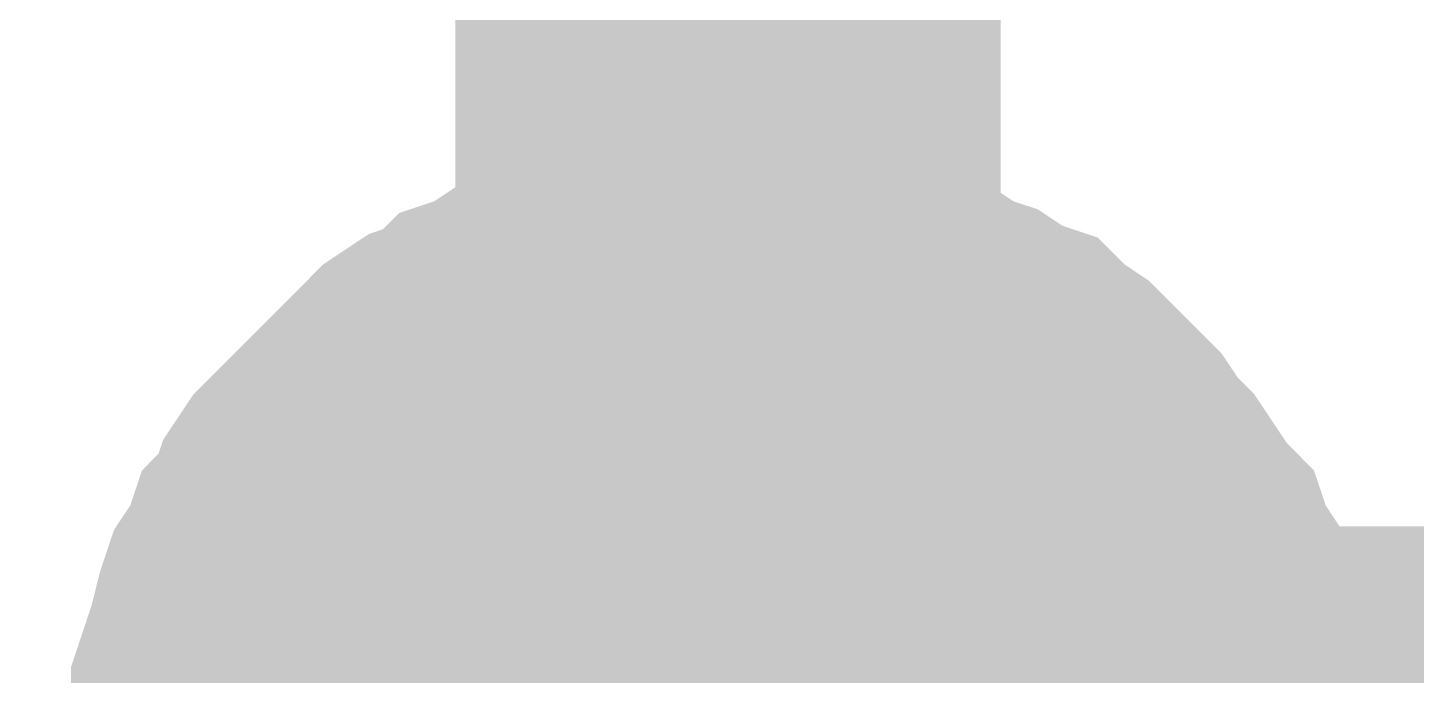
# Model space of a CAD drawing. Header units: inches. Extents: x 0 to 841, y 0 to 594.
# Drawn here: x 186.561 to 188.468, y 557.663 to 558.552 of the extents above; entities that cross this region are included whole.
import ezdxf

# ---------------------------------------------------------------- set-up
doc = ezdxf.new("R2010")
doc.units = ezdxf.units.IN
doc.layers.add('Sheet', color=255, linetype='Continuous')

msp = doc.modelspace()

# ---------------------------------------------------------------- linework, layer by layer
at = {"layer": 'Sheet'}
for points in [[(162.5159, 537.4927, 0.7493, 0.7493, 0), (162.5159, 537.4927, 0.7493, 0.7493, 0), (167.524, 537.4927, 0.7493, 0.7493, 0), (187.5227, 537.4927, 0.7493, 0.7493, 0), (187.5227, 537.4927, 0.7493, 0.7493, 0), (187.5227, 557.4926, 0.7493, 0.7493, 0), (187.5227, 559.9968, 0.7493, 0.7493, 0)], [(186.7591, 557.4926, 0.2997, 0.2997, 0), (186.7591, 557.5375, 0.2997, 0.2997, 0), (186.7591, 557.5712, 0.2997, 0.2997, 0), (186.7704, 557.6049, 0.2997, 0.2997, 0), (186.7704, 557.6498, 0.2997, 0.2997, 0), (186.7816, 557.6835, 0.2997, 0.2997, 0), (186.7928, 557.7172, 0.2997, 0.2997, 0), (186.804, 557.7621, 0.2997, 0.2997, 0), (186.8153, 557.7958, 0.2997, 0.2997, 0), (186.8377, 557.8295, 0.2997, 0.2997, 0), (186.849, 557.8632, 0.2997, 0.2997, 0), (186.8714, 557.8857, 0.2997, 0.2997, 0), (186.8827, 557.9194, 0.2997, 0.2997, 0), (186.9051, 557.953, 0.2997, 0.2997, 0), (186.9276, 557.9755, 0.2997, 0.2997, 0), (186.9613, 558.0092, 0.2997, 0.2997, 0), (186.9837, 558.0316, 0.2997, 0.2997, 0), (187.0062, 558.0541, 0.2997, 0.2997, 0), (187.0399, 558.0878, 0.2997, 0.2997, 0), (187.0623, 558.1103, 0.2997, 0.2997, 0), (187.096, 558.1327, 0.2997, 0.2997, 0), (187.1297, 558.1439, 0.2997, 0.2997, 0), (187.1521, 558.1664, 0.2997, 0.2997, 0), (187.1858, 558.1776, 0.2997, 0.2997, 0), (187.2195, 558.2001, 0.2997, 0.2997, 0), (187.2532, 558.2113, 0.2997, 0.2997, 0), (187.2981, 558.2226, 0.2997, 0.2997, 0), (187.3318, 558.2338, 0.2997, 0.2997, 0), (187.3655, 558.245, 0.2997, 0.2997, 0), (187.4104, 558.245, 0.2997, 0.2997, 0), (187.4441, 558.2562, 0.2997, 0.2997, 0), (187.4778, 558.2562, 0.2997, 0.2997, 0), (187.5227, 558.2562, 0.2997, 0.2997, 0)], [(186.7591, 557.4926, 0.2997, 0.2997, 0), (186.7591, 557.5375, 0.2997, 0.2997, 0), (186.7591, 557.5712, 0.2997, 0.2997, 0), (186.7704, 557.6049, 0.2997, 0.2997, 0), (186.7704, 557.6498, 0.2997, 0.2997, 0), (186.7816, 557.6835, 0.2997, 0.2997, 0), (186.7928, 557.7172, 0.2997, 0.2997, 0), (186.804, 557.7621, 0.2997, 0.2997, 0), (186.8153, 557.7958, 0.2997, 0.2997, 0), (186.8377, 557.8295, 0.2997, 0.2997, 0), (186.849, 557.8632, 0.2997, 0.2997, 0), (186.8714, 557.8857, 0.2997, 0.2997, 0), (186.8827, 557.9194, 0.2997, 0.2997, 0), (186.9051, 557.953, 0.2997, 0.2997, 0), (186.9276, 557.9755, 0.2997, 0.2997, 0), (186.9613, 558.0092, 0.2997, 0.2997, 0), (186.9837, 558.0316, 0.2997, 0.2997, 0), (187.0062, 558.0541, 0.2997, 0.2997, 0), (187.0399, 558.0878, 0.2997, 0.2997, 0), (187.0623, 558.1103, 0.2997, 0.2997, 0), (187.096, 558.1327, 0.2997, 0.2997, 0), (187.1297, 558.1439, 0.2997, 0.2997, 0), (187.1521, 558.1664, 0.2997, 0.2997, 0), (187.1858, 558.1776, 0.2997, 0.2997, 0), (187.2195, 558.2001, 0.2997, 0.2997, 0), (187.2532, 558.2113, 0.2997, 0.2997, 0), (187.2981, 558.2226, 0.2997, 0.2997, 0), (187.3318, 558.2338, 0.2997, 0.2997, 0), (187.3655, 558.245, 0.2997, 0.2997, 0), (187.4104, 558.245, 0.2997, 0.2997, 0), (187.4441, 558.2562, 0.2997, 0.2997, 0), (187.4778, 558.2562, 0.2997, 0.2997, 0), (187.5227, 558.2562, 0.2997, 0.2997, 0)], [(187.5227, 558.2562, 0.2997, 0.2997, 0), (187.5227, 558.2562, 0.2997, 0.2997, 0)], [(187.5227, 558.2562, 0.2997, 0.2997, 0), (187.5564, 558.2562, 0.2997, 0.2997, 0), (187.6013, 558.2562, 0.2997, 0.2997, 0), (187.635, 558.245, 0.2997, 0.2997, 0), (187.6799, 558.245, 0.2997, 0.2997, 0), (187.7136, 558.2338, 0.2997, 0.2997, 0), (187.7473, 558.2226, 0.2997, 0.2997, 0), (187.781, 558.2113, 0.2997, 0.2997, 0), (187.8146, 558.2001, 0.2997, 0.2997, 0), (187.8483, 558.1776, 0.2997, 0.2997, 0), (187.882, 558.1664, 0.2997, 0.2997, 0), (187.9157, 558.1439, 0.2997, 0.2997, 0), (187.9494, 558.1327, 0.2997, 0.2997, 0), (187.9719, 558.1103, 0.2997, 0.2997, 0), (188.0055, 558.0878, 0.2997, 0.2997, 0), (188.0392, 558.0541, 0.2997, 0.2997, 0), (188.0617, 558.0316, 0.2997, 0.2997, 0), (188.0841, 558.0092, 0.2997, 0.2997, 0), (188.1066, 557.9755, 0.2997, 0.2997, 0), (188.1291, 557.953, 0.2997, 0.2997, 0), (188.1515, 557.9194, 0.2997, 0.2997, 0), (188.174, 557.8857, 0.2997, 0.2997, 0), (188.1964, 557.8632, 0.2997, 0.2997, 0), (188.2077, 557.8295, 0.2997, 0.2997, 0), (188.2301, 557.7958, 0.2997, 0.2997, 0), (188.2413, 557.7621, 0.2997, 0.2997, 0), (188.2526, 557.7172, 0.2997, 0.2997, 0), (188.2638, 557.6835, 0.2997, 0.2997, 0), (188.275, 557.6498, 0.2997, 0.2997, 0), (188.275, 557.6049, 0.2997, 0.2997, 0), (188.2863, 557.5712, 0.2997, 0.2997, 0), (188.2863, 557.5375, 0.2997, 0.2997, 0), (188.2863, 557.4926, 0.2997, 0.2997, 0)], [(187.5227, 558.2562, 0.2997, 0.2997, 0), (187.5227, 558.2562, 0.2997, 0.2997, 0)], [(187.5227, 558.2562, 0.2997, 0.2997, 0), (187.5564, 558.2562, 0.2997, 0.2997, 0), (187.6013, 558.2562, 0.2997, 0.2997, 0), (187.635, 558.245, 0.2997, 0.2997, 0), (187.6799, 558.245, 0.2997, 0.2997, 0), (187.7136, 558.2338, 0.2997, 0.2997, 0), (187.7473, 558.2226, 0.2997, 0.2997, 0), (187.781, 558.2113, 0.2997, 0.2997, 0), (187.8146, 558.2001, 0.2997, 0.2997, 0), (187.8483, 558.1776, 0.2997, 0.2997, 0), (187.882, 558.1664, 0.2997, 0.2997, 0), (187.9157, 558.1439, 0.2997, 0.2997, 0), (187.9494, 558.1327, 0.2997, 0.2997, 0), (187.9719, 558.1103, 0.2997, 0.2997, 0), (188.0055, 558.0878, 0.2997, 0.2997, 0), (188.0392, 558.0541, 0.2997, 0.2997, 0), (188.0617, 558.0316, 0.2997, 0.2997, 0), (188.0841, 558.0092, 0.2997, 0.2997, 0), (188.1066, 557.9755, 0.2997, 0.2997, 0), (188.1291, 557.953, 0.2997, 0.2997, 0), (188.1515, 557.9194, 0.2997, 0.2997, 0), (188.174, 557.8857, 0.2997, 0.2997, 0), (188.1964, 557.8632, 0.2997, 0.2997, 0), (188.2077, 557.8295, 0.2997, 0.2997, 0), (188.2301, 557.7958, 0.2997, 0.2997, 0), (188.2413, 557.7621, 0.2997, 0.2997, 0), (188.2526, 557.7172, 0.2997, 0.2997, 0), (188.2638, 557.6835, 0.2997, 0.2997, 0), (188.275, 557.6498, 0.2997, 0.2997, 0), (188.275, 557.6049, 0.2997, 0.2997, 0), (188.2863, 557.5712, 0.2997, 0.2997, 0), (188.2863, 557.5375, 0.2997, 0.2997, 0), (188.2863, 557.4926, 0.2997, 0.2997, 0)], [(186.7704, 557.6049, 0.0991, 0.0991, 0), (186.7704, 557.6498, 0.0991, 0.0991, 0), (186.7816, 557.6835, 0.0991, 0.0991, 0), (186.7928, 557.7172, 0.0991, 0.0991, 0), (186.804, 557.7621, 0.0991, 0.0991, 0), (186.8153, 557.7958, 0.0991, 0.0991, 0), (186.8377, 557.8295, 0.0991, 0.0991, 0), (186.849, 557.8632, 0.0991, 0.0991, 0), (186.8714, 557.8857, 0.0991, 0.0991, 0), (186.8827, 557.9194, 0.0991, 0.0991, 0), (186.9051, 557.953, 0.0991, 0.0991, 0), (186.9276, 557.9755, 0.0991, 0.0991, 0), (186.9613, 558.0092, 0.0991, 0.0991, 0), (186.9837, 558.0316, 0.0991, 0.0991, 0), (187.0062, 558.0541, 0.0991, 0.0991, 0), (187.0399, 558.0878, 0.0991, 0.0991, 0), (187.0623, 558.1103, 0.0991, 0.0991, 0), (187.096, 558.1327, 0.0991, 0.0991, 0), (187.1297, 558.1439, 0.0991, 0.0991, 0), (187.1521, 558.1664, 0.0991, 0.0991, 0), (187.1858, 558.1776, 0.0991, 0.0991, 0), (187.2195, 558.2001, 0.0991, 0.0991, 0), (187.2532, 558.2113, 0.0991, 0.0991, 0), (187.2981, 558.2226, 0.0991, 0.0991, 0), (187.3318, 558.2338, 0.0991, 0.0991, 0), (187.3655, 558.245, 0.0991, 0.0991, 0), (187.4104, 558.245, 0.0991, 0.0991, 0), (187.4441, 558.2562, 0.0991, 0.0991, 0), (187.4778, 558.2562, 0.0991, 0.0991, 0), (187.5227, 558.2562, 0.0991, 0.0991, 0)], [(186.7704, 557.6049, 0.0991, 0.0991, 0), (186.7704, 557.6498, 0.0991, 0.0991, 0), (186.7816, 557.6835, 0.0991, 0.0991, 0), (186.7928, 557.7172, 0.0991, 0.0991, 0), (186.804, 557.7621, 0.0991, 0.0991, 0), (186.8153, 557.7958, 0.0991, 0.0991, 0), (186.8377, 557.8295, 0.0991, 0.0991, 0), (186.849, 557.8632, 0.0991, 0.0991, 0), (186.8714, 557.8857, 0.0991, 0.0991, 0), (186.8827, 557.9194, 0.0991, 0.0991, 0), (186.9051, 557.953, 0.0991, 0.0991, 0), (186.9276, 557.9755, 0.0991, 0.0991, 0), (186.9613, 558.0092, 0.0991, 0.0991, 0), (186.9837, 558.0316, 0.0991, 0.0991, 0), (187.0062, 558.0541, 0.0991, 0.0991, 0), (187.0399, 558.0878, 0.0991, 0.0991, 0), (187.0623, 558.1103, 0.0991, 0.0991, 0), (187.096, 558.1327, 0.0991, 0.0991, 0), (187.1297, 558.1439, 0.0991, 0.0991, 0), (187.1521, 558.1664, 0.0991, 0.0991, 0), (187.1858, 558.1776, 0.0991, 0.0991, 0), (187.2195, 558.2001, 0.0991, 0.0991, 0), (187.2532, 558.2113, 0.0991, 0.0991, 0), (187.2981, 558.2226, 0.0991, 0.0991, 0), (187.3318, 558.2338, 0.0991, 0.0991, 0), (187.3655, 558.245, 0.0991, 0.0991, 0), (187.4104, 558.245, 0.0991, 0.0991, 0), (187.4441, 558.2562, 0.0991, 0.0991, 0), (187.4778, 558.2562, 0.0991, 0.0991, 0), (187.5227, 558.2562, 0.0991, 0.0991, 0)], [(187.5227, 558.2562, 0.0991, 0.0991, 0), (187.5227, 558.2562, 0.0991, 0.0991, 0)], [(187.5227, 558.2562, 0.0991, 0.0991, 0), (187.5564, 558.2562, 0.0991, 0.0991, 0), (187.6013, 558.2562, 0.0991, 0.0991, 0), (187.635, 558.245, 0.0991, 0.0991, 0), (187.6799, 558.245, 0.0991, 0.0991, 0), (187.7136, 558.2338, 0.0991, 0.0991, 0), (187.7473, 558.2226, 0.0991, 0.0991, 0), (187.781, 558.2113, 0.0991, 0.0991, 0), (187.8146, 558.2001, 0.0991, 0.0991, 0), (187.8483, 558.1776, 0.0991, 0.0991, 0), (187.882, 558.1664, 0.0991, 0.0991, 0), (187.9157, 558.1439, 0.0991, 0.0991, 0), (187.9494, 558.1327, 0.0991, 0.0991, 0), (187.9719, 558.1103, 0.0991, 0.0991, 0), (188.0055, 558.0878, 0.0991, 0.0991, 0), (188.0392, 558.0541, 0.0991, 0.0991, 0), (188.0617, 558.0316, 0.0991, 0.0991, 0), (188.0841, 558.0092, 0.0991, 0.0991, 0), (188.1066, 557.9755, 0.0991, 0.0991, 0), (188.1291, 557.953, 0.0991, 0.0991, 0), (188.1515, 557.9194, 0.0991, 0.0991, 0), (188.174, 557.8857, 0.0991, 0.0991, 0), (188.1964, 557.8632, 0.0991, 0.0991, 0), (188.2077, 557.8295, 0.0991, 0.0991, 0), (188.2301, 557.7958, 0.0991, 0.0991, 0), (188.2413, 557.7621, 0.0991, 0.0991, 0), (188.2526, 557.7172, 0.0991, 0.0991, 0), (188.2638, 557.6835, 0.0991, 0.0991, 0), (188.275, 557.6498, 0.0991, 0.0991, 0), (188.275, 557.6049, 0.0991, 0.0991, 0)], [(187.5227, 558.2562, 0.0991, 0.0991, 0), (187.5227, 558.2562, 0.0991, 0.0991, 0)], [(187.5227, 558.2562, 0.0991, 0.0991, 0), (187.5564, 558.2562, 0.0991, 0.0991, 0), (187.6013, 558.2562, 0.0991, 0.0991, 0), (187.635, 558.245, 0.0991, 0.0991, 0), (187.6799, 558.245, 0.0991, 0.0991, 0), (187.7136, 558.2338, 0.0991, 0.0991, 0), (187.7473, 558.2226, 0.0991, 0.0991, 0), (187.781, 558.2113, 0.0991, 0.0991, 0), (187.8146, 558.2001, 0.0991, 0.0991, 0), (187.8483, 558.1776, 0.0991, 0.0991, 0), (187.882, 558.1664, 0.0991, 0.0991, 0), (187.9157, 558.1439, 0.0991, 0.0991, 0), (187.9494, 558.1327, 0.0991, 0.0991, 0), (187.9719, 558.1103, 0.0991, 0.0991, 0), (188.0055, 558.0878, 0.0991, 0.0991, 0), (188.0392, 558.0541, 0.0991, 0.0991, 0), (188.0617, 558.0316, 0.0991, 0.0991, 0), (188.0841, 558.0092, 0.0991, 0.0991, 0), (188.1066, 557.9755, 0.0991, 0.0991, 0), (188.1291, 557.953, 0.0991, 0.0991, 0), (188.1515, 557.9194, 0.0991, 0.0991, 0), (188.174, 557.8857, 0.0991, 0.0991, 0), (188.1964, 557.8632, 0.0991, 0.0991, 0), (188.2077, 557.8295, 0.0991, 0.0991, 0), (188.2301, 557.7958, 0.0991, 0.0991, 0), (188.2413, 557.7621, 0.0991, 0.0991, 0), (188.2526, 557.7172, 0.0991, 0.0991, 0), (188.2638, 557.6835, 0.0991, 0.0991, 0), (188.275, 557.6498, 0.0991, 0.0991, 0), (188.275, 557.6049, 0.0991, 0.0991, 0)], [(187.0062, 557.4926, 0.2997, 0.2997, 0), (187.0062, 557.5151, 0.2997, 0.2997, 0), (187.0062, 557.5488, 0.2997, 0.2997, 0), (187.0174, 557.5712, 0.2997, 0.2997, 0), (187.0174, 557.5937, 0.2997, 0.2997, 0), (187.0174, 557.6162, 0.2997, 0.2997, 0), (187.0286, 557.6386, 0.2997, 0.2997, 0), (187.0399, 557.6723, 0.2997, 0.2997, 0), (187.0511, 557.6948, 0.2997, 0.2997, 0), (187.0623, 557.7172, 0.2997, 0.2997, 0), (187.0735, 557.7397, 0.2997, 0.2997, 0), (187.0848, 557.7509, 0.2997, 0.2997, 0), (187.096, 557.7734, 0.2997, 0.2997, 0), (187.1072, 557.7958, 0.2997, 0.2997, 0), (187.1297, 557.8183, 0.2997, 0.2997, 0), (187.1409, 557.8295, 0.2997, 0.2997, 0), (187.1634, 557.852, 0.2997, 0.2997, 0), (187.1746, 557.8632, 0.2997, 0.2997, 0), (187.1971, 557.8857, 0.2997, 0.2997, 0), (187.2195, 557.8969, 0.2997, 0.2997, 0), (187.2307, 557.9081, 0.2997, 0.2997, 0), (187.2532, 557.9306, 0.2997, 0.2997, 0), (187.2757, 557.9418, 0.2997, 0.2997, 0), (187.2981, 557.953, 0.2997, 0.2997, 0), (187.3206, 557.953, 0.2997, 0.2997, 0), (187.343, 557.9643, 0.2997, 0.2997, 0), (187.3655, 557.9755, 0.2997, 0.2997, 0), (187.3992, 557.9867, 0.2997, 0.2997, 0), (187.4216, 557.9867, 0.2997, 0.2997, 0), (187.4441, 557.9867, 0.2997, 0.2997, 0), (187.4666, 557.998, 0.2997, 0.2997, 0), (187.5002, 557.998, 0.2997, 0.2997, 0), (187.5227, 557.998, 0.2997, 0.2997, 0)], [(187.0062, 557.4926, 0.2997, 0.2997, 0), (187.0062, 557.5151, 0.2997, 0.2997, 0), (187.0062, 557.5488, 0.2997, 0.2997, 0), (187.0174, 557.5712, 0.2997, 0.2997, 0), (187.0174, 557.5937, 0.2997, 0.2997, 0), (187.0174, 557.6162, 0.2997, 0.2997, 0), (187.0286, 557.6386, 0.2997, 0.2997, 0), (187.0399, 557.6723, 0.2997, 0.2997, 0), (187.0511, 557.6948, 0.2997, 0.2997, 0), (187.0623, 557.7172, 0.2997, 0.2997, 0), (187.0735, 557.7397, 0.2997, 0.2997, 0), (187.0848, 557.7509, 0.2997, 0.2997, 0), (187.096, 557.7734, 0.2997, 0.2997, 0), (187.1072, 557.7958, 0.2997, 0.2997, 0), (187.1297, 557.8183, 0.2997, 0.2997, 0), (187.1409, 557.8295, 0.2997, 0.2997, 0), (187.1634, 557.852, 0.2997, 0.2997, 0), (187.1746, 557.8632, 0.2997, 0.2997, 0), (187.1971, 557.8857, 0.2997, 0.2997, 0), (187.2195, 557.8969, 0.2997, 0.2997, 0), (187.2307, 557.9081, 0.2997, 0.2997, 0), (187.2532, 557.9306, 0.2997, 0.2997, 0), (187.2757, 557.9418, 0.2997, 0.2997, 0), (187.2981, 557.953, 0.2997, 0.2997, 0), (187.3206, 557.953, 0.2997, 0.2997, 0), (187.343, 557.9643, 0.2997, 0.2997, 0), (187.3655, 557.9755, 0.2997, 0.2997, 0), (187.3992, 557.9867, 0.2997, 0.2997, 0), (187.4216, 557.9867, 0.2997, 0.2997, 0), (187.4441, 557.9867, 0.2997, 0.2997, 0), (187.4666, 557.998, 0.2997, 0.2997, 0), (187.5002, 557.998, 0.2997, 0.2997, 0), (187.5227, 557.998, 0.2997, 0.2997, 0)], [(187.5227, 557.998, 0.2997, 0.2997, 0), (187.5227, 557.998, 0.2997, 0.2997, 0)], [(187.5227, 557.998, 0.2997, 0.2997, 0), (187.5452, 557.998, 0.2997, 0.2997, 0), (187.5788, 557.998, 0.2997, 0.2997, 0), (187.6013, 557.9867, 0.2997, 0.2997, 0), (187.6238, 557.9867, 0.2997, 0.2997, 0), (187.6462, 557.9867, 0.2997, 0.2997, 0), (187.6687, 557.9755, 0.2997, 0.2997, 0), (187.7024, 557.9643, 0.2997, 0.2997, 0), (187.7248, 557.953, 0.2997, 0.2997, 0), (187.7473, 557.953, 0.2997, 0.2997, 0), (187.7697, 557.9418, 0.2997, 0.2997, 0), (187.781, 557.9306, 0.2997, 0.2997, 0), (187.8034, 557.9081, 0.2997, 0.2997, 0), (187.8259, 557.8969, 0.2997, 0.2997, 0), (187.8483, 557.8857, 0.2997, 0.2997, 0), (187.8596, 557.8632, 0.2997, 0.2997, 0), (187.882, 557.852, 0.2997, 0.2997, 0), (187.8933, 557.8295, 0.2997, 0.2997, 0), (187.9157, 557.8183, 0.2997, 0.2997, 0), (187.9269, 557.7958, 0.2997, 0.2997, 0), (187.9382, 557.7734, 0.2997, 0.2997, 0), (187.9606, 557.7509, 0.2997, 0.2997, 0), (187.9719, 557.7397, 0.2997, 0.2997, 0), (187.9831, 557.7172, 0.2997, 0.2997, 0), (187.9831, 557.6948, 0.2997, 0.2997, 0), (187.9943, 557.6723, 0.2997, 0.2997, 0), (188.0055, 557.6386, 0.2997, 0.2997, 0), (188.0168, 557.6162, 0.2997, 0.2997, 0), (188.0168, 557.5937, 0.2997, 0.2997, 0), (188.0168, 557.5712, 0.2997, 0.2997, 0), (188.028, 557.5488, 0.2997, 0.2997, 0), (188.028, 557.5151, 0.2997, 0.2997, 0), (188.028, 557.4926, 0.2997, 0.2997, 0)], [(187.5227, 557.998, 0.2997, 0.2997, 0), (187.5227, 557.998, 0.2997, 0.2997, 0)], [(187.5227, 557.998, 0.2997, 0.2997, 0), (187.5452, 557.998, 0.2997, 0.2997, 0), (187.5788, 557.998, 0.2997, 0.2997, 0), (187.6013, 557.9867, 0.2997, 0.2997, 0), (187.6238, 557.9867, 0.2997, 0.2997, 0), (187.6462, 557.9867, 0.2997, 0.2997, 0), (187.6687, 557.9755, 0.2997, 0.2997, 0), (187.7024, 557.9643, 0.2997, 0.2997, 0), (187.7248, 557.953, 0.2997, 0.2997, 0), (187.7473, 557.953, 0.2997, 0.2997, 0), (187.7697, 557.9418, 0.2997, 0.2997, 0), (187.781, 557.9306, 0.2997, 0.2997, 0), (187.8034, 557.9081, 0.2997, 0.2997, 0), (187.8259, 557.8969, 0.2997, 0.2997, 0), (187.8483, 557.8857, 0.2997, 0.2997, 0), (187.8596, 557.8632, 0.2997, 0.2997, 0), (187.882, 557.852, 0.2997, 0.2997, 0), (187.8933, 557.8295, 0.2997, 0.2997, 0), (187.9157, 557.8183, 0.2997, 0.2997, 0), (187.9269, 557.7958, 0.2997, 0.2997, 0), (187.9382, 557.7734, 0.2997, 0.2997, 0), (187.9606, 557.7509, 0.2997, 0.2997, 0), (187.9719, 557.7397, 0.2997, 0.2997, 0), (187.9831, 557.7172, 0.2997, 0.2997, 0), (187.9831, 557.6948, 0.2997, 0.2997, 0), (187.9943, 557.6723, 0.2997, 0.2997, 0), (188.0055, 557.6386, 0.2997, 0.2997, 0), (188.0168, 557.6162, 0.2997, 0.2997, 0), (188.0168, 557.5937, 0.2997, 0.2997, 0), (188.0168, 557.5712, 0.2997, 0.2997, 0), (188.028, 557.5488, 0.2997, 0.2997, 0), (188.028, 557.5151, 0.2997, 0.2997, 0), (188.028, 557.4926, 0.2997, 0.2997, 0)], [(187.0174, 557.5937, 0.0991, 0.0991, 0), (187.0174, 557.6162, 0.0991, 0.0991, 0), (187.0286, 557.6386, 0.0991, 0.0991, 0), (187.0399, 557.6723, 0.0991, 0.0991, 0), (187.0511, 557.6948, 0.0991, 0.0991, 0), (187.0623, 557.7172, 0.0991, 0.0991, 0), (187.0735, 557.7397, 0.0991, 0.0991, 0), (187.0848, 557.7509, 0.0991, 0.0991, 0), (187.096, 557.7734, 0.0991, 0.0991, 0), (187.1072, 557.7958, 0.0991, 0.0991, 0), (187.1297, 557.8183, 0.0991, 0.0991, 0), (187.1409, 557.8295, 0.0991, 0.0991, 0), (187.1634, 557.852, 0.0991, 0.0991, 0), (187.1746, 557.8632, 0.0991, 0.0991, 0), (187.1971, 557.8857, 0.0991, 0.0991, 0), (187.2195, 557.8969, 0.0991, 0.0991, 0), (187.2307, 557.9081, 0.0991, 0.0991, 0), (187.2532, 557.9306, 0.0991, 0.0991, 0), (187.2757, 557.9418, 0.0991, 0.0991, 0), (187.2981, 557.953, 0.0991, 0.0991, 0), (187.3206, 557.953, 0.0991, 0.0991, 0), (187.343, 557.9643, 0.0991, 0.0991, 0), (187.3655, 557.9755, 0.0991, 0.0991, 0), (187.3992, 557.9867, 0.0991, 0.0991, 0), (187.4216, 557.9867, 0.0991, 0.0991, 0), (187.4441, 557.9867, 0.0991, 0.0991, 0), (187.4666, 557.998, 0.0991, 0.0991, 0), (187.5002, 557.998, 0.0991, 0.0991, 0), (187.5227, 557.998, 0.0991, 0.0991, 0)], [(187.0174, 557.5937, 0.0991, 0.0991, 0), (187.0174, 557.6162, 0.0991, 0.0991, 0), (187.0286, 557.6386, 0.0991, 0.0991, 0), (187.0399, 557.6723, 0.0991, 0.0991, 0), (187.0511, 557.6948, 0.0991, 0.0991, 0), (187.0623, 557.7172, 0.0991, 0.0991, 0), (187.0735, 557.7397, 0.0991, 0.0991, 0), (187.0848, 557.7509, 0.0991, 0.0991, 0), (187.096, 557.7734, 0.0991, 0.0991, 0), (187.1072, 557.7958, 0.0991, 0.0991, 0), (187.1297, 557.8183, 0.0991, 0.0991, 0), (187.1409, 557.8295, 0.0991, 0.0991, 0), (187.1634, 557.852, 0.0991, 0.0991, 0), (187.1746, 557.8632, 0.0991, 0.0991, 0), (187.1971, 557.8857, 0.0991, 0.0991, 0), (187.2195, 557.8969, 0.0991, 0.0991, 0), (187.2307, 557.9081, 0.0991, 0.0991, 0), (187.2532, 557.9306, 0.0991, 0.0991, 0), (187.2757, 557.9418, 0.0991, 0.0991, 0), (187.2981, 557.953, 0.0991, 0.0991, 0), (187.3206, 557.953, 0.0991, 0.0991, 0), (187.343, 557.9643, 0.0991, 0.0991, 0), (187.3655, 557.9755, 0.0991, 0.0991, 0), (187.3992, 557.9867, 0.0991, 0.0991, 0), (187.4216, 557.9867, 0.0991, 0.0991, 0), (187.4441, 557.9867, 0.0991, 0.0991, 0), (187.4666, 557.998, 0.0991, 0.0991, 0), (187.5002, 557.998, 0.0991, 0.0991, 0), (187.5227, 557.998, 0.0991, 0.0991, 0)], [(187.5227, 557.998, 0.0991, 0.0991, 0), (187.5227, 557.998, 0.0991, 0.0991, 0)], [(187.5227, 557.998, 0.0991, 0.0991, 0), (187.5452, 557.998, 0.0991, 0.0991, 0), (187.5788, 557.998, 0.0991, 0.0991, 0), (187.6013, 557.9867, 0.0991, 0.0991, 0), (187.6238, 557.9867, 0.0991, 0.0991, 0), (187.6462, 557.9867, 0.0991, 0.0991, 0), (187.6687, 557.9755, 0.0991, 0.0991, 0), (187.7024, 557.9643, 0.0991, 0.0991, 0), (187.7248, 557.953, 0.0991, 0.0991, 0), (187.7473, 557.953, 0.0991, 0.0991, 0), (187.7697, 557.9418, 0.0991, 0.0991, 0), (187.781, 557.9306, 0.0991, 0.0991, 0), (187.8034, 557.9081, 0.0991, 0.0991, 0), (187.8259, 557.8969, 0.0991, 0.0991, 0), (187.8483, 557.8857, 0.0991, 0.0991, 0), (187.8596, 557.8632, 0.0991, 0.0991, 0), (187.882, 557.852, 0.0991, 0.0991, 0), (187.8933, 557.8295, 0.0991, 0.0991, 0), (187.9157, 557.8183, 0.0991, 0.0991, 0), (187.9269, 557.7958, 0.0991, 0.0991, 0), (187.9382, 557.7734, 0.0991, 0.0991, 0), (187.9606, 557.7509, 0.0991, 0.0991, 0), (187.9719, 557.7397, 0.0991, 0.0991, 0), (187.9831, 557.7172, 0.0991, 0.0991, 0), (187.9831, 557.6948, 0.0991, 0.0991, 0), (187.9943, 557.6723, 0.0991, 0.0991, 0), (188.0055, 557.6386, 0.0991, 0.0991, 0), (188.0168, 557.6162, 0.0991, 0.0991, 0), (188.0168, 557.5937, 0.0991, 0.0991, 0)], [(187.5227, 557.998, 0.0991, 0.0991, 0), (187.5227, 557.998, 0.0991, 0.0991, 0)], [(187.5227, 557.998, 0.0991, 0.0991, 0), (187.5452, 557.998, 0.0991, 0.0991, 0), (187.5788, 557.998, 0.0991, 0.0991, 0), (187.6013, 557.9867, 0.0991, 0.0991, 0), (187.6238, 557.9867, 0.0991, 0.0991, 0), (187.6462, 557.9867, 0.0991, 0.0991, 0), (187.6687, 557.9755, 0.0991, 0.0991, 0), (187.7024, 557.9643, 0.0991, 0.0991, 0), (187.7248, 557.953, 0.0991, 0.0991, 0), (187.7473, 557.953, 0.0991, 0.0991, 0), (187.7697, 557.9418, 0.0991, 0.0991, 0), (187.781, 557.9306, 0.0991, 0.0991, 0), (187.8034, 557.9081, 0.0991, 0.0991, 0), (187.8259, 557.8969, 0.0991, 0.0991, 0), (187.8483, 557.8857, 0.0991, 0.0991, 0), (187.8596, 557.8632, 0.0991, 0.0991, 0), (187.882, 557.852, 0.0991, 0.0991, 0), (187.8933, 557.8295, 0.0991, 0.0991, 0), (187.9157, 557.8183, 0.0991, 0.0991, 0), (187.9269, 557.7958, 0.0991, 0.0991, 0), (187.9382, 557.7734, 0.0991, 0.0991, 0), (187.9606, 557.7509, 0.0991, 0.0991, 0), (187.9719, 557.7397, 0.0991, 0.0991, 0), (187.9831, 557.7172, 0.0991, 0.0991, 0), (187.9831, 557.6948, 0.0991, 0.0991, 0), (187.9943, 557.6723, 0.0991, 0.0991, 0), (188.0055, 557.6386, 0.0991, 0.0991, 0), (188.0168, 557.6162, 0.0991, 0.0991, 0), (188.0168, 557.5937, 0.0991, 0.0991, 0)], [(187.5227, 557.4926, 0.7493, 0.7493, 0), (200.0205, 557.4926, 0.7493, 0.7493, 0), (200.0205, 557.4926, 0.7493, 0.7493, 0), (215.0223, 557.4926, 0.7493, 0.7493, 0), (215.0223, 557.4926, 0.7493, 0.7493, 0), (227.5201, 557.4926, 0.7493, 0.7493, 0)]]:
    msp.add_lwpolyline(points, format="xyseb", dxfattribs=at)
msp.add_lwpolyline([(187.246, 557.5, 0.508, 0.508, 1), (187.754, 557.5, 0.508, 0.508, 1)], format="xyseb", close=True, dxfattribs=at)

doc.saveas('drawing.dxf')
